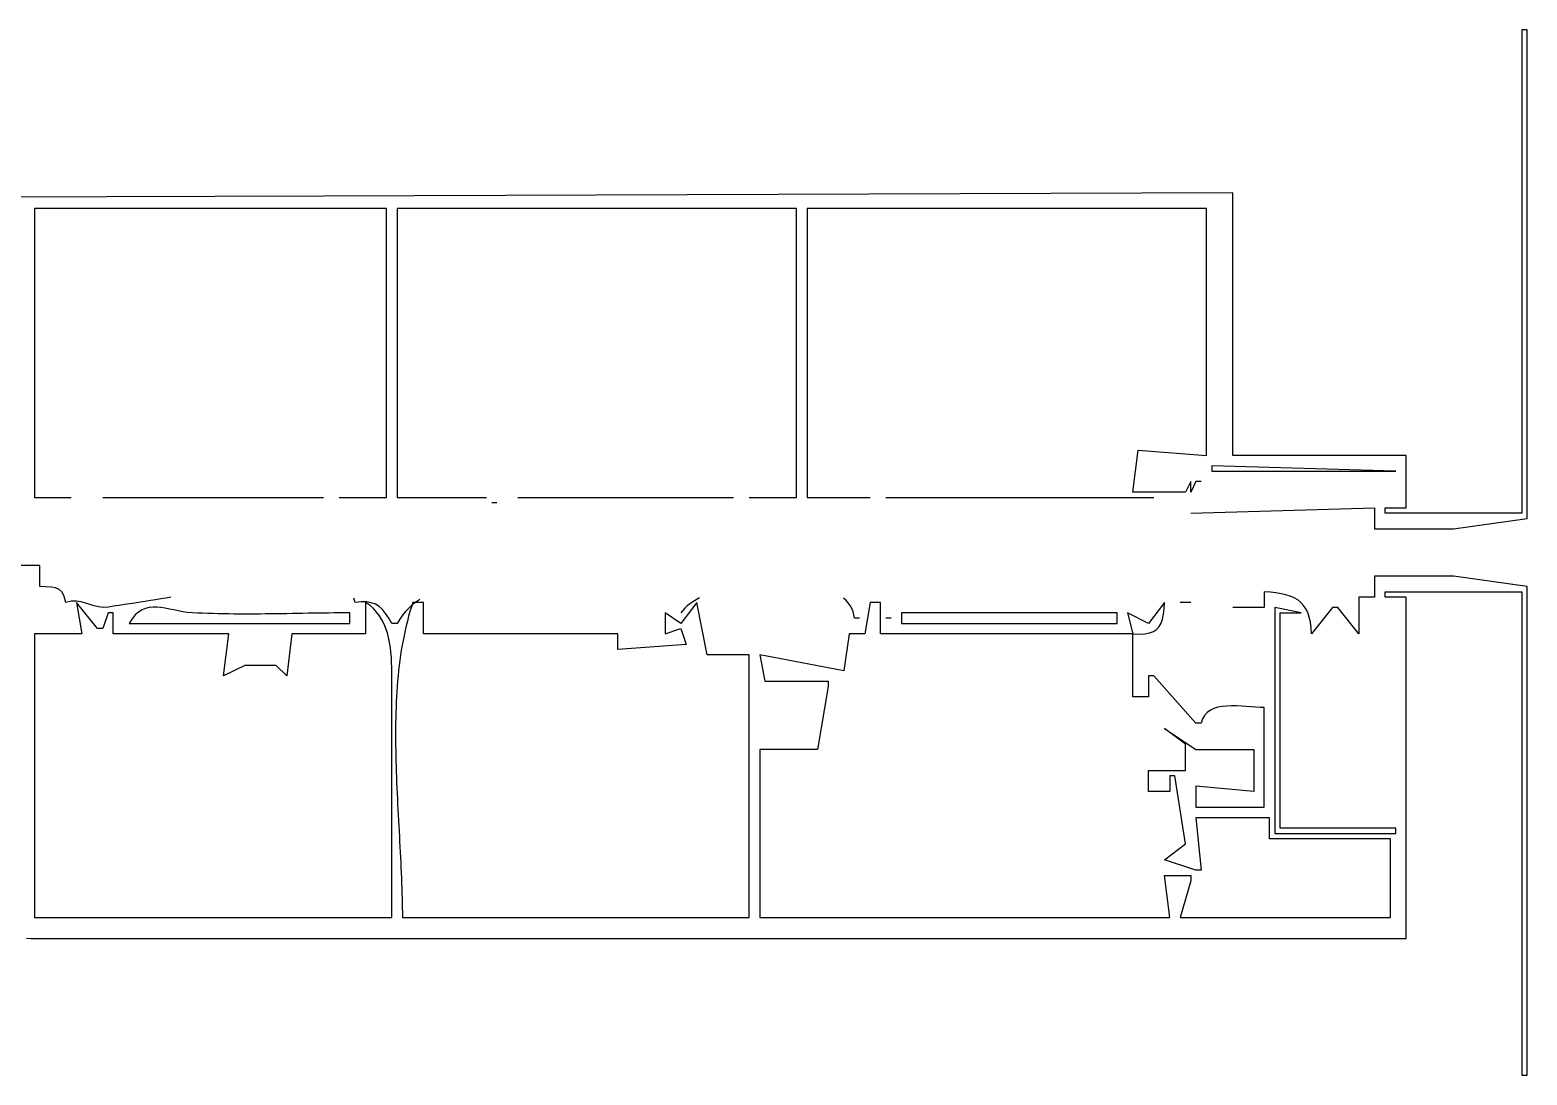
# Model space of a CAD drawing. Header units: metres. Extents: x 282 to 960, y 191 to 601.
# Drawn here: x 675.1 to 960, y 191 to 390 of the extents above; entities that cross this region are included whole.
import ezdxf

# ---------------------------------------------------------------- set-up
doc = ezdxf.new("R2010")
doc.units = ezdxf.units.M

msp = doc.modelspace()

# ---------------------------------------------------------------- linework, layer by layer
for p, q in [((960, 390), (959, 390)), ((959, 390), (959, 298)), ((960, 297), (960, 390)), ((904, 359), (731, 358.3349)), ((904, 309), (904, 359)), ((731, 358.3349), (625, 358)), ((676, 356), (676, 301)), ((743, 356), (676, 356)), ((743, 301), (743, 356)), ((745, 356), (745, 301)), ((821, 356), (745, 356)), ((821, 301), (821, 356)), ((823, 356), (823, 301)), ((899, 356), (823, 356)), ((899, 309), (899, 356)), ((885, 302), (886, 310)), ((886, 310), (899, 309)), ((937, 309), (904, 309)), ((937, 299), (937, 309)), ((900, 307), (900, 306)), ((935, 306), (900, 307)), ((900, 306), (935, 306)), ((895, 302), (885, 302)), ((896, 304), (895, 302)), ((897, 304), (896, 302)), ((896, 302), (896, 304)), ((898, 304), (897, 304)), ((676, 301), (683, 301)), ((689, 301), (731, 301)), ((734, 301), (743, 301)), ((745, 301), (762, 301)), ((763, 300), (764, 300)), ((768, 301), (809, 301)), ((812, 301), (821, 301)), ((823, 301), (835, 301)), ((838, 301), (889, 301)), ((896, 298), (931, 299)), ((931, 299), (931, 295)), ((933, 298), (933, 299)), ((933, 299), (937, 299)), ((959, 298), (933, 298)), ((946, 295), (960, 297)), ((931, 295), (946, 295)), ((677, 288), (670, 288)), ((677, 284), (677, 288)), ((946, 286), (931, 286)), ((931, 286), (931, 282)), ((960, 284), (946, 286)), ((678.1851, 283.9738), (677, 284)), ((679.1858, 283.9113), (678.1851, 283.9738)), ((680.0186, 283.7538), (679.1858, 283.9113)), ((680.6998, 283.4426), (680.0186, 283.7538)), ((681.2462, 282.919), (680.6998, 283.4426)), ((681.674, 282.1243), (681.2462, 282.919)), ((682, 281), (681.674, 282.1243)), ((911.1556, 282.9273), (910, 283)), ((910, 283), (910, 280)), ((912.2274, 282.8164), (911.1556, 282.9273)), ((913.2163, 282.661), (912.2274, 282.8164)), ((914.1234, 282.4547), (913.2163, 282.661)), ((914.9498, 282.1911), (914.1234, 282.4547)), ((915.6964, 281.8638), (914.9498, 282.1911)), ((933, 282), (933, 283)), ((933, 283), (959, 283)), ((959, 283), (959, 191)), ((960, 191), (960, 284)), ((683.05, 281.2132), (682, 281)), ((683.9996, 281.2314), (683.05, 281.2132)), ((684.8756, 281.1046), (683.9996, 281.2314)), ((684, 281), (685, 275)), ((688, 276), (684, 281)), ((685.7046, 280.8831), (684.8756, 281.1046)), ((686.5135, 280.617), (685.7046, 280.8831)), ((687.329, 280.3565), (686.5135, 280.617)), ((688.178, 280.1519), (687.329, 280.3565)), ((689.0872, 280.0534), (688.178, 280.1519)), ((690.0833, 280.1111), (689.0872, 280.0534)), ((691.1041, 280.2614), (690.0833, 280.1111)), ((692.1173, 280.4139), (691.1041, 280.2614)), ((693.1234, 280.5683), (692.1173, 280.4139)), ((694.123, 280.7241), (693.1234, 280.5683)), ((695.1167, 280.8809), (694.123, 280.7241)), ((696.1051, 281.0382), (695.1167, 280.8809)), ((695.8173, 279.1634), (695.1878, 278.6085)), ((696.4701, 279.5735), (695.8173, 279.1634)), ((697.0888, 281.1958), (696.1051, 281.0382)), ((697.1457, 279.8548), (696.4701, 279.5735)), ((698.0683, 281.353), (697.0888, 281.1958)), ((697.844, 280.0232), (697.1457, 279.8548)), ((698.5646, 280.0948), (697.844, 280.0232)), ((699.0443, 281.5096), (698.0683, 281.353)), ((699.3072, 280.0856), (698.5646, 280.0948)), ((700.0173, 281.6652), (699.0443, 281.5096)), ((700.0714, 280.0115), (699.3072, 280.0856)), ((700.988, 281.8192), (700.0173, 281.6652)), ((700.857, 279.8886), (700.0714, 280.0115)), ((701.6635, 279.733), (700.857, 279.8886)), ((701.9568, 281.9714), (700.988, 281.8192)), ((702.4907, 279.5605), (701.6635, 279.733)), ((703.3383, 279.3873), (702.4907, 279.5605)), ((704.2059, 279.2293), (703.3383, 279.3873)), ((705.0932, 279.1026), (704.2059, 279.2293)), ((737, 281), (736.7477, 281.7885)), ((738.1831, 281.1178), (737, 281)), ((739.2073, 281.0996), (738.1831, 281.1178)), ((739.7849, 280.4431), (739, 281)), ((739, 281), (739, 275)), ((740.0972, 280.9435), (739.2073, 281.0996)), ((740.4839, 279.8287), (739.7849, 280.4431)), ((740.8775, 280.6475), (740.0972, 280.9435)), ((741.1018, 279.1611), (740.4839, 279.8287)), ((741.5729, 280.2096), (740.8775, 280.6475)), ((742.2081, 279.6279), (741.5729, 280.2096)), ((742.8079, 278.9004), (742.2081, 279.6279)), ((746.6071, 279.2679), (746.0262, 278.5655)), ((747.2298, 279.9184), (746.6071, 279.2679)), ((747.4445, 279.2461), (747.1898, 278.3549)), ((747.8917, 280.5183), (747.2298, 279.9184)), ((747.7144, 280.1279), (747.4445, 279.2461)), ((748, 281), (747.7144, 280.1279)), ((748.5904, 281.0688), (747.8917, 280.5183)), ((750, 281), (748, 281)), ((749.3233, 281.5711), (748.5904, 281.0688)), ((750, 275), (750, 281)), ((802, 281), (799, 277)), ((799.3359, 279.4564), (799, 279)), ((799.7336, 279.8983), (799.3359, 279.4564)), ((800.19, 280.3249), (799.7336, 279.8983)), ((800.7021, 280.736), (800.19, 280.3249)), ((801.2668, 281.1311), (800.7021, 280.736)), ((801.881, 281.5096), (801.2668, 281.1311)), ((802.5418, 281.8713), (801.881, 281.5096)), ((804, 271), (802, 281)), ((830.4284, 281.3794), (829.9477, 281.8275)), ((830.8517, 280.8991), (830.4284, 281.3794)), ((831.2145, 280.3863), (830.8517, 280.8991)), ((831.5138, 279.8404), (831.2145, 280.3863)), ((831.7465, 279.261), (831.5138, 279.8404)), ((831.9096, 278.6477), (831.7465, 279.261)), ((835, 281), (834, 275)), ((837, 281), (835, 281)), ((837, 275), (837, 281)), ((891, 281), (888, 277)), ((890.8151, 278.7393), (890.9348, 279.7978)), ((890.9348, 279.7978), (891, 281)), ((895, 281), (894, 281)), ((896, 281), (895, 281)), ((910, 280), (904, 280)), ((912, 280), (912, 237)), ((917, 279), (912, 280)), ((916.3644, 281.4665), (915.6964, 281.8638)), ((916.9547, 280.9927), (916.3644, 281.4665)), ((917.4684, 280.4361), (916.9547, 280.9927)), ((917.9065, 279.7902), (917.4684, 280.4361)), ((918.2701, 279.0489), (917.9065, 279.7902)), ((923, 280), (919, 275)), ((924, 280), (923, 280)), ((928, 275), (924, 280)), ((931, 282), (928, 282)), ((928, 282), (928, 275)), ((937, 282), (933, 282)), ((937, 217), (937, 282)), ((690, 279), (689, 276)), ((691, 279), (690, 279)), ((691, 275), (691, 279)), ((694.5819, 277.8927), (694, 277)), ((694, 277), (736, 277)), ((695.1878, 278.6085), (694.5819, 277.8927)), ((706, 279.0231), (705.0932, 279.1026)), ((706.9941, 278.9717), (706, 279.0231)), ((707.9894, 278.9272), (706.9941, 278.9717)), ((708.9857, 278.8892), (707.9894, 278.9272)), ((709.983, 278.8572), (708.9857, 278.8892)), ((710.9811, 278.831), (709.983, 278.8572)), ((711.98, 278.8101), (710.9811, 278.831)), ((712.9796, 278.7943), (711.98, 278.8101)), ((713.9799, 278.7832), (712.9796, 278.7943)), ((714.9808, 278.7763), (713.9799, 278.7832)), ((715.9821, 278.7734), (714.9808, 278.7763)), ((716.9839, 278.7741), (715.9821, 278.7734)), ((717.986, 278.7781), (716.9839, 278.7741)), ((718.9884, 278.785), (717.986, 278.7781)), ((719.991, 278.7943), (718.9884, 278.785)), ((720.9938, 278.8059), (719.991, 278.7943)), ((721.9966, 278.8193), (720.9938, 278.8059)), ((722.9993, 278.8342), (721.9966, 278.8193)), ((724.002, 278.8502), (722.9993, 278.8342)), ((725.0045, 278.867), (724.002, 278.8502)), ((726.0068, 278.8841), (725.0045, 278.867)), ((727.0088, 278.9013), (726.0068, 278.8841)), ((728.0103, 278.9182), (727.0088, 278.9013)), ((729.0114, 278.9345), (728.0103, 278.9182)), ((730.012, 278.9497), (729.0114, 278.9345)), ((731.0119, 278.9636), (730.012, 278.9497)), ((732.0112, 278.9757), (731.0119, 278.9636)), ((733.0097, 278.9858), (732.0112, 278.9757)), ((734.0074, 278.9934), (733.0097, 278.9858)), ((735.0042, 278.9983), (734.0074, 278.9934)), ((736, 279), (735.0042, 278.9983)), ((736, 277), (736, 279)), ((741.6437, 278.4449), (741.1018, 279.1611)), ((742.1144, 277.6844), (741.6437, 278.4449)), ((742.5189, 276.8842), (742.1144, 277.6844)), ((742.8622, 276.0486), (742.5189, 276.8842)), ((743.397, 278.025), (742.8079, 278.9004)), ((744, 277), (743.397, 278.025)), ((745, 277), (744, 277)), ((745.4897, 277.8099), (745, 277)), ((746.0262, 278.5655), (745.4897, 277.8099)), ((746.725, 276.5453), (746.514, 275.6276)), ((746.9501, 277.4545), (746.725, 276.5453)), ((747.1898, 278.3549), (746.9501, 277.4545)), ((799, 277), (796, 279)), ((796, 279), (796, 275)), ((832, 278), (831.9096, 278.6477)), ((833, 278), (832, 278)), ((839, 278), (838, 278)), ((841, 279), (841, 277)), ((882, 279), (841, 279)), ((841, 277), (882, 277)), ((882, 277), (882, 279)), ((888, 277), (884, 279)), ((884, 279), (885, 275)), ((889.5136, 275.8595), (889.99, 276.3845)), ((889.99, 276.3845), (890.3565, 277.0367)), ((890.3565, 277.0367), (890.6269, 277.8203)), ((890.6269, 277.8203), (890.8151, 278.7393)), ((913, 238), (913, 279)), ((913, 279), (917, 279)), ((918.5602, 278.2055), (918.2701, 279.0489)), ((918.7779, 277.2538), (918.5602, 278.2055)), ((918.9241, 276.1874), (918.7779, 277.2538)), ((685, 275), (676, 275)), ((676, 275), (676, 221)), ((689, 276), (688, 276)), ((713, 275), (691, 275)), ((712, 267), (713, 275)), ((725, 275), (724, 267)), ((739, 275), (725, 275)), ((743.1492, 275.1823), (742.8622, 276.0486)), ((743.3848, 274.2895), (743.1492, 275.1823)), ((743.5739, 273.3747), (743.3848, 274.2895)), ((746.1331, 273.7678), (745.9625, 272.8264)), ((746.3168, 274.7017), (746.1331, 273.7678)), ((746.514, 275.6276), (746.3168, 274.7017)), ((787, 275), (750, 275)), ((787, 272), (787, 275)), ((796, 275), (799, 276)), ((799, 276), (800, 273)), ((831, 275), (830, 268)), ((834, 275), (831, 275)), ((885, 275), (837, 275)), ((885, 263), (885, 275)), ((885, 275), (886.233, 274.9501)), ((886.233, 274.9501), (887.2871, 275.007)), ((887.2871, 275.007), (888.176, 275.1748)), ((888.176, 275.1748), (888.9136, 275.4576)), ((888.9136, 275.4576), (889.5136, 275.8595)), ((919, 275), (918.9241, 276.1874)), ((743.7216, 272.4425), (743.5739, 273.3747)), ((743.8328, 271.4972), (743.7216, 272.4425)), ((743.9123, 270.5433), (743.8328, 271.4972)), ((745.659, 270.9219), (745.5254, 269.9595)), ((745.8046, 271.8776), (745.659, 270.9219)), ((745.9625, 272.8264), (745.8046, 271.8776)), ((800, 273), (787, 272)), ((812, 271), (804, 271)), ((812, 221), (812, 271)), ((830, 268), (814, 271)), ((814, 271), (815, 266)), ((716, 269), (712, 267)), ((717, 269), (716, 269)), ((722, 269), (717, 269)), ((724, 267), (722, 269)), ((743.9652, 269.5853), (743.9123, 270.5433)), ((743.9964, 268.6276), (743.9652, 269.5853)), ((744.0109, 267.6747), (743.9964, 268.6276)), ((745.2927, 268.0158), (745.1929, 267.0352)), ((745.4035, 268.9907), (745.2927, 268.0158)), ((745.5254, 269.9595), (745.4035, 268.9907)), ((744.0031, 264.8892), (744.0093, 265.8011)), ((744.0093, 265.8011), (744.0135, 266.7311)), ((744.0135, 266.7311), (744.0109, 267.6747)), ((745.0243, 265.0579), (744.9549, 264.0618)), ((745.1035, 266.0491), (745.0243, 265.0579)), ((745.1929, 267.0352), (745.1035, 266.0491)), ((815, 266), (827, 266)), ((827, 265), (825, 253)), ((827, 266), (827, 265)), ((889, 267), (888, 267)), ((888, 267), (888, 263)), ((897, 258), (889, 267)), ((744, 264), (744.0031, 264.8892)), ((744, 221), (744, 264)), ((744.8949, 263.0612), (744.8439, 262.0563)), ((744.9549, 264.0618), (744.8949, 263.0612)), ((888, 263), (885, 263)), ((744.7676, 260.0352), (744.7415, 259.0195)), ((744.8016, 261.0476), (744.7676, 260.0352)), ((744.8439, 262.0563), (744.8016, 261.0476)), ((898.6425, 259.4858), (898.2577, 258.8125)), ((899.1411, 260.0318), (898.6425, 259.4858)), ((899.7404, 260.4626), (899.1411, 260.0318)), ((900.4273, 260.79), (899.7404, 260.4626)), ((901.1886, 261.0261), (900.4273, 260.79)), ((902.0111, 261.1829), (901.1886, 261.0261)), ((902.8817, 261.2723), (902.0111, 261.1829)), ((903.7872, 261.3063), (902.8817, 261.2723)), ((904.7146, 261.2969), (903.7872, 261.3063)), ((905.6505, 261.2561), (904.7146, 261.2969)), ((906.582, 261.1958), (905.6505, 261.2561)), ((907.4959, 261.1281), (906.582, 261.1958)), ((908.3789, 261.0649), (907.4959, 261.1281)), ((909.218, 261.0182), (908.3789, 261.0649)), ((910, 261), (909.218, 261.0182)), ((910, 242), (910, 261)), ((744.7117, 256.9794), (744.7072, 255.9556)), ((744.723, 258.0008), (744.7117, 256.9794)), ((744.7415, 259.0195), (744.723, 258.0008)), ((895, 254), (891, 257)), ((891, 257), (897, 253)), ((898, 258), (897, 258)), ((898.2577, 258.8125), (898, 258)), ((744.7072, 255.9556), (744.7092, 254.9297)), ((744.7092, 254.9297), (744.7173, 253.9021)), ((744.7173, 253.9021), (744.7312, 252.873)), ((895, 249), (895, 254)), ((744.7312, 252.873), (744.7503, 251.8427)), ((744.7503, 251.8427), (744.7745, 250.8116)), ((744.7745, 250.8116), (744.8033, 249.7799)), ((825, 253), (814, 253)), ((814, 253), (814, 221)), ((897, 253), (908, 253)), ((908, 253), (908, 245)), ((744.8033, 249.7799), (744.8364, 248.7479)), ((744.8364, 248.7479), (744.8734, 247.7161)), ((888, 245), (888, 249)), ((888, 249), (895, 249)), ((893, 248), (892, 248)), ((892, 248), (892, 245)), ((895, 235), (893, 248)), ((744.8734, 247.7161), (744.9139, 246.6846)), ((744.9139, 246.6846), (744.9575, 245.6538)), ((744.9575, 245.6538), (745.004, 244.6239)), ((892, 245), (888, 245)), ((908, 245), (897, 246)), ((897, 246), (897, 242)), ((745.004, 244.6239), (745.0528, 243.5954)), ((745.0528, 243.5954), (745.1037, 242.5684)), ((745.1037, 242.5684), (745.1564, 241.5434)), ((745.1564, 241.5434), (745.2103, 240.5205)), ((745.2103, 240.5205), (745.2652, 239.5002)), ((745.2652, 239.5002), (745.3206, 238.4827)), ((897, 242), (910, 242)), ((911, 240), (897, 240)), ((897, 240), (898, 230)), ((911, 236), (911, 240)), ((745.3206, 238.4827), (745.3763, 237.4683)), ((745.3763, 237.4683), (745.4318, 236.4574)), ((745.4318, 236.4574), (745.4868, 235.4502)), ((912, 237), (935, 237)), ((935, 238), (913, 238)), ((935, 237), (935, 238)), ((745.4868, 235.4502), (745.541, 234.4471)), ((745.541, 234.4471), (745.5938, 233.4483)), ((891, 232), (895, 235)), ((934, 236), (911, 236)), ((934, 221), (934, 236)), ((745.5938, 233.4483), (745.6451, 232.4542)), ((745.6451, 232.4542), (745.6944, 231.465)), ((745.6944, 231.465), (745.7413, 230.4811)), ((897, 230), (891, 232)), ((745.7413, 230.4811), (745.7855, 229.5028)), ((745.7855, 229.5028), (745.8266, 228.5304)), ((745.8266, 228.5304), (745.8642, 227.5642)), ((892, 221), (891, 229)), ((891, 229), (896, 229)), ((896, 228), (894, 221)), ((896, 229), (896, 228)), ((898, 230), (897, 230)), ((745.8642, 227.5642), (745.898, 226.6045)), ((745.898, 226.6045), (745.9276, 225.6516)), ((745.9276, 225.6516), (745.9527, 224.7058)), ((745.9527, 224.7058), (745.9728, 223.7674)), ((745.9728, 223.7674), (745.9876, 222.8368)), ((745.9876, 222.8368), (745.9968, 221.9142)), ((676, 221), (744, 221)), ((745.9968, 221.9142), (746, 221)), ((746, 221), (812, 221)), ((814, 221), (892, 221)), ((894, 221), (934, 221)), ((674.4956, 217.0499), (675.2806, 217.0137)), ((675.2806, 217.0137), (676, 217)), ((676, 217), (726, 217)), ((726, 217), (937, 217)), ((959, 191), (960, 191))]:
    msp.add_line(p, q)

doc.saveas('drawing.dxf')
